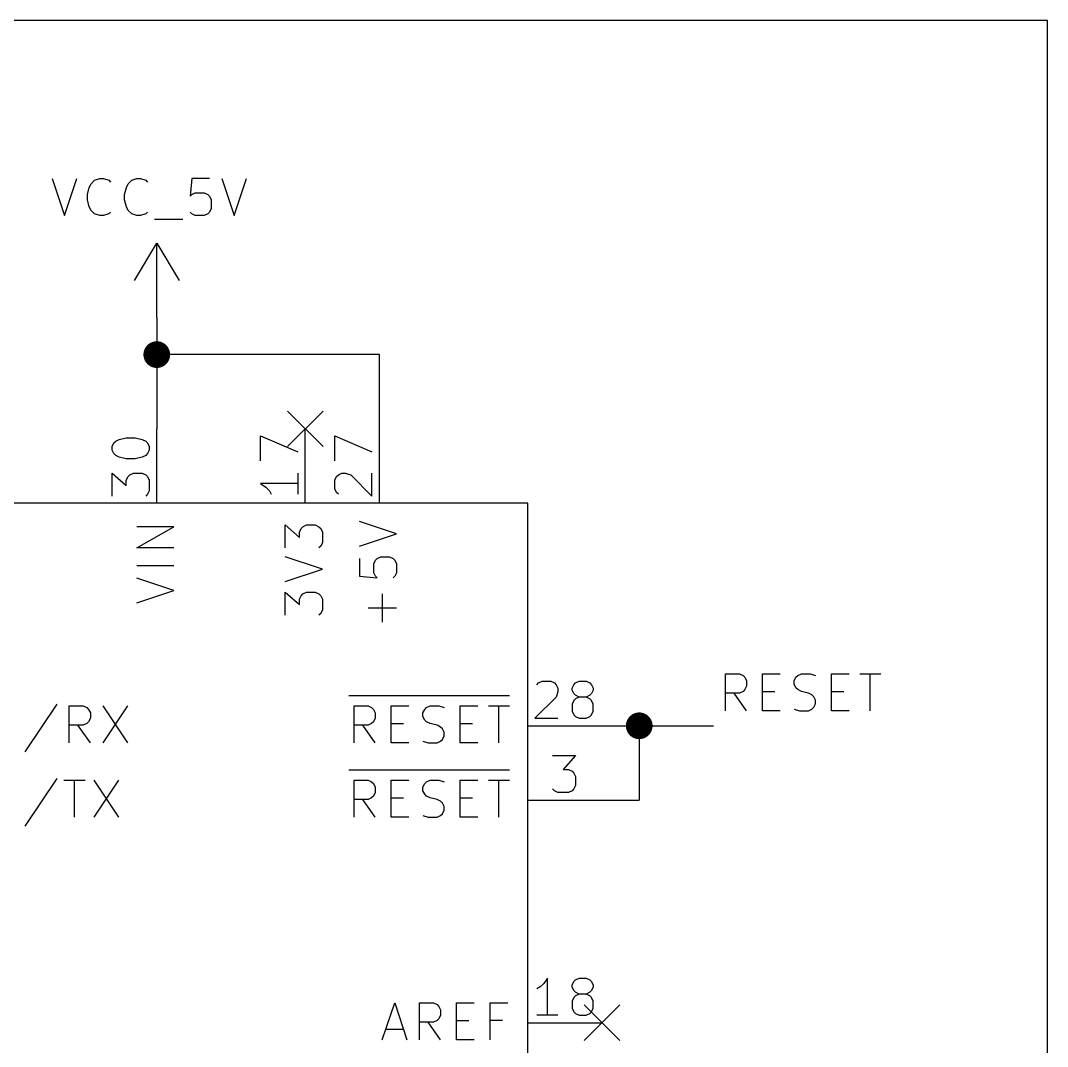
# Model space of a CAD drawing. Extents: x 0.4 to 11.3, y -7.9 to -0.4.
# Drawn here: x 5.366 to 6.75, y -3.882 to -2.5 of the extents above; entities that cross this region are included whole.
import ezdxf

# ---------------------------------------------------------------- set-up
doc = ezdxf.new("R2010")
doc.units = 0
doc.header["$MEASUREMENT"] = 0
for name, color, linetype in [('BLUE2', 5, 'CONTINUOUS'), ('BLUE3', 171, 'CONTINUOUS'), ('CYAN2', 4, 'CONTINUOUS'), ('GRAY1', 251, 'CONTINUOUS'), ('GREEN3', 91, 'CONTINUOUS'), ('LYELLOW', 51, 'CONTINUOUS'), ('RED2', 1, 'CONTINUOUS'), ('RED3', 11, 'CONTINUOUS')]:
    doc.layers.add(name, color=color, linetype=linetype)

msp = doc.modelspace()

# ---------------------------------------------------------------- linework, layer by layer
at = {"layer": 'BLUE2', "linetype": 'CONTINUOUS'}
for p, q in [((5.726, -3.026), (5.774, -3.074)), ((5.774, -3.026), (5.726, -3.074)), ((6.126, -3.826), (6.174, -3.874)), ((6.174, -3.826), (6.126, -3.874))]:
    msp.add_line(p, q, dxfattribs=at)
at = {"layer": 'BLUE3', "linetype": 'CONTINUOUS'}
for p, q in [((6.75, -2.5), (4.55, -2.5)), ((6.75, -5.4), (6.75, -2.5))]:
    msp.add_line(p, q, dxfattribs=at)
at = {"layer": 'CYAN2', "linetype": 'CONTINUOUS'}
for p, q in [((5.409, -2.7128), (5.4257, -2.7628)), ((5.4257, -2.7628), (5.4424, -2.7128)), ((5.4567, -2.7342), (5.459, -2.7247)), ((5.459, -2.7247), (5.4614, -2.7199)), ((5.4614, -2.7199), (5.4662, -2.7152)), ((5.4662, -2.7152), (5.4733, -2.7128)), ((5.4733, -2.7128), (5.4781, -2.7128)), ((5.4781, -2.7128), (5.4852, -2.7152)), ((5.4852, -2.7152), (5.4876, -2.7176)), ((5.5067, -2.7342), (5.509, -2.7247)), ((5.509, -2.7247), (5.5114, -2.7199)), ((5.5114, -2.7199), (5.5162, -2.7152)), ((5.5162, -2.7152), (5.5233, -2.7128)), ((5.5233, -2.7128), (5.5281, -2.7128)), ((5.5281, -2.7128), (5.5352, -2.7152)), ((5.5352, -2.7152), (5.5376, -2.7176)), ((5.5971, -2.7128), (5.5948, -2.7366)), ((5.621, -2.7128), (5.5971, -2.7128)), ((5.6376, -2.7128), (5.6543, -2.7628)), ((5.6543, -2.7628), (5.671, -2.7128)), ((5.4567, -2.7414), (5.4567, -2.7342)), ((5.5067, -2.7414), (5.5067, -2.7342)), ((5.5948, -2.7366), (5.5971, -2.7342)), ((5.5971, -2.7342), (5.6019, -2.7319)), ((5.6019, -2.7319), (5.6138, -2.7319)), ((5.6138, -2.7319), (5.6186, -2.7342)), ((5.6186, -2.7342), (5.621, -2.7366)), ((5.621, -2.7366), (5.6233, -2.7414)), ((5.459, -2.7509), (5.4567, -2.7414)), ((5.4614, -2.7557), (5.459, -2.7509)), ((5.509, -2.7509), (5.5067, -2.7414)), ((5.5114, -2.7557), (5.509, -2.7509)), ((5.6233, -2.7533), (5.621, -2.758)), ((5.6233, -2.7414), (5.6233, -2.7533)), ((5.4662, -2.7604), (5.4614, -2.7557)), ((5.4733, -2.7628), (5.4662, -2.7604)), ((5.4781, -2.7628), (5.4733, -2.7628)), ((5.4852, -2.7604), (5.4781, -2.7628)), ((5.4876, -2.758), (5.4852, -2.7604)), ((5.5162, -2.7604), (5.5114, -2.7557)), ((5.5233, -2.7628), (5.5162, -2.7604)), ((5.5281, -2.7628), (5.5233, -2.7628)), ((5.5352, -2.7604), (5.5281, -2.7628)), ((5.5376, -2.758), (5.5352, -2.7604)), ((5.5971, -2.7604), (5.5948, -2.758)), ((5.6019, -2.7628), (5.5971, -2.7604)), ((5.6138, -2.7628), (5.6019, -2.7628)), ((5.6186, -2.7604), (5.6138, -2.7628)), ((5.621, -2.758), (5.6186, -2.7604)), ((5.5471, -2.7676), (5.5852, -2.7676)), ((5.5231, -3.2105), (5.5731, -3.1819)), ((5.5731, -3.1819), (5.5231, -3.1819)), ((5.5231, -3.2105), (5.5731, -3.1819)), ((5.5731, -3.1819), (5.5231, -3.1819)), ((5.7231, -3.2105), (5.7231, -3.1795)), ((5.7231, -3.1795), (5.7422, -3.1962)), ((5.7231, -3.2105), (5.7231, -3.1795)), ((5.7231, -3.1795), (5.7422, -3.1962)), ((5.7446, -3.1843), (5.7469, -3.1819)), ((5.7446, -3.1843), (5.7469, -3.1819)), ((5.7469, -3.1819), (5.7517, -3.1795)), ((5.7469, -3.1819), (5.7517, -3.1795)), ((5.7517, -3.1795), (5.7636, -3.1795)), ((5.7517, -3.1795), (5.7636, -3.1795)), ((5.7636, -3.1795), (5.7684, -3.1819)), ((5.7636, -3.1795), (5.7684, -3.1819)), ((5.7684, -3.1819), (5.7708, -3.1843)), ((5.7684, -3.1819), (5.7708, -3.1843)), ((5.8731, -3.1914), (5.8231, -3.1748)), ((5.8731, -3.1914), (5.8231, -3.1748)), ((5.7422, -3.189), (5.7446, -3.1843)), ((5.7422, -3.189), (5.7446, -3.1843)), ((5.7422, -3.1962), (5.7422, -3.189)), ((5.7422, -3.1962), (5.7422, -3.189)), ((5.7708, -3.1843), (5.7731, -3.189)), ((5.7708, -3.1843), (5.7731, -3.189)), ((5.7731, -3.189), (5.7731, -3.2033)), ((5.7731, -3.189), (5.7731, -3.2033)), ((5.8231, -3.2081), (5.8731, -3.1914)), ((5.8231, -3.2081), (5.8731, -3.1914)), ((5.7708, -3.2081), (5.7684, -3.2105)), ((5.7708, -3.2081), (5.7684, -3.2105)), ((5.7731, -3.2033), (5.7708, -3.2081)), ((5.7731, -3.2033), (5.7708, -3.2081)), ((5.5731, -3.2105), (5.5231, -3.2105)), ((5.5731, -3.2105), (5.5231, -3.2105)), ((5.7731, -3.239), (5.7231, -3.2224)), ((5.7731, -3.239), (5.7231, -3.2224)), ((5.8469, -3.2248), (5.8517, -3.2224)), ((5.8469, -3.2248), (5.8517, -3.2224)), ((5.8517, -3.2224), (5.8636, -3.2224)), ((5.8517, -3.2224), (5.8636, -3.2224)), ((5.8636, -3.2224), (5.8684, -3.2248)), ((5.8636, -3.2224), (5.8684, -3.2248)), ((5.5731, -3.2343), (5.5231, -3.2343)), ((5.5731, -3.2343), (5.5231, -3.2343)), ((5.8231, -3.2248), (5.8231, -3.2486)), ((5.8231, -3.2248), (5.8231, -3.2486)), ((5.8422, -3.2319), (5.8446, -3.2271)), ((5.8422, -3.2319), (5.8446, -3.2271)), ((5.8422, -3.2438), (5.8422, -3.2319)), ((5.8422, -3.2438), (5.8422, -3.2319)), ((5.8446, -3.2271), (5.8469, -3.2248)), ((5.8446, -3.2271), (5.8469, -3.2248)), ((5.8684, -3.2248), (5.8708, -3.2271)), ((5.8684, -3.2248), (5.8708, -3.2271)), ((5.8708, -3.2271), (5.8731, -3.2319)), ((5.8708, -3.2271), (5.8731, -3.2319)), ((5.8731, -3.2319), (5.8731, -3.2438)), ((5.8731, -3.2319), (5.8731, -3.2438)), ((5.5731, -3.2676), (5.5231, -3.251)), ((5.5731, -3.2676), (5.5231, -3.251)), ((5.7231, -3.2557), (5.7731, -3.239)), ((5.7231, -3.2557), (5.7731, -3.239)), ((5.8231, -3.2486), (5.8469, -3.2509)), ((5.8231, -3.2486), (5.8469, -3.2509)), ((5.8446, -3.2486), (5.8422, -3.2438)), ((5.8446, -3.2486), (5.8422, -3.2438)), ((5.8469, -3.2509), (5.8446, -3.2486)), ((5.8469, -3.2509), (5.8446, -3.2486)), ((5.8708, -3.2486), (5.8684, -3.2509)), ((5.8708, -3.2486), (5.8684, -3.2509)), ((5.8731, -3.2438), (5.8708, -3.2486)), ((5.8731, -3.2438), (5.8708, -3.2486)), ((5.5231, -3.2843), (5.5731, -3.2676)), ((5.5231, -3.2843), (5.5731, -3.2676)), ((5.7231, -3.3009), (5.7231, -3.27)), ((5.7231, -3.27), (5.7422, -3.2867)), ((5.7231, -3.3009), (5.7231, -3.27)), ((5.7231, -3.27), (5.7422, -3.2867)), ((5.7422, -3.2795), (5.7446, -3.2748)), ((5.7422, -3.2795), (5.7446, -3.2748)), ((5.7446, -3.2748), (5.7469, -3.2724)), ((5.7446, -3.2748), (5.7469, -3.2724)), ((5.7469, -3.2724), (5.7517, -3.27)), ((5.7469, -3.2724), (5.7517, -3.27)), ((5.7517, -3.27), (5.7636, -3.27)), ((5.7517, -3.27), (5.7636, -3.27)), ((5.7636, -3.27), (5.7684, -3.2724)), ((5.7636, -3.27), (5.7684, -3.2724)), ((5.7684, -3.2724), (5.7708, -3.2748)), ((5.7684, -3.2724), (5.7708, -3.2748)), ((5.7708, -3.2748), (5.7731, -3.2795)), ((5.7708, -3.2748), (5.7731, -3.2795)), ((5.8541, -3.3105), (5.8541, -3.2724)), ((5.8541, -3.3105), (5.8541, -3.2724)), ((5.7422, -3.2867), (5.7422, -3.2795)), ((5.7422, -3.2867), (5.7422, -3.2795)), ((5.7731, -3.2795), (5.7731, -3.2938)), ((5.7731, -3.2795), (5.7731, -3.2938)), ((5.8731, -3.2914), (5.835, -3.2914)), ((5.8731, -3.2914), (5.835, -3.2914)), ((5.7708, -3.2986), (5.7684, -3.3009)), ((5.7708, -3.2986), (5.7684, -3.3009)), ((5.7731, -3.2938), (5.7708, -3.2986)), ((5.7731, -3.2938), (5.7708, -3.2986)), ((5.8088, -3.4093), (6.025, -3.4093)), ((5.8088, -3.4093), (6.025, -3.4093)), ((5.4152, -3.4208), (5.3724, -3.485)), ((5.4152, -3.4208), (5.3724, -3.485)), ((5.4319, -3.4731), (5.4319, -3.4231)), ((5.4319, -3.4231), (5.4509, -3.4231)), ((5.4319, -3.4731), (5.4319, -3.4231)), ((5.4319, -3.4231), (5.4509, -3.4231)), ((5.4509, -3.4231), (5.4557, -3.4255)), ((5.4509, -3.4231), (5.4557, -3.4255)), ((5.4557, -3.4255), (5.4581, -3.4279)), ((5.4557, -3.4255), (5.4581, -3.4279)), ((5.4581, -3.4279), (5.4605, -3.4327)), ((5.4581, -3.4279), (5.4605, -3.4327)), ((5.4771, -3.4231), (5.5105, -3.4731)), ((5.5105, -3.4231), (5.4771, -3.4731)), ((5.4771, -3.4231), (5.5105, -3.4731)), ((5.5105, -3.4231), (5.4771, -3.4731)), ((5.8157, -3.4731), (5.8157, -3.4231)), ((5.8157, -3.4231), (5.8348, -3.4231)), ((5.8157, -3.4731), (5.8157, -3.4231)), ((5.8157, -3.4231), (5.8348, -3.4231)), ((5.8348, -3.4231), (5.8395, -3.4255)), ((5.8348, -3.4231), (5.8395, -3.4255)), ((5.8395, -3.4255), (5.8419, -3.4279)), ((5.8395, -3.4255), (5.8419, -3.4279)), ((5.8419, -3.4279), (5.8443, -3.4327)), ((5.8419, -3.4279), (5.8443, -3.4327)), ((5.8657, -3.4731), (5.8657, -3.4231)), ((5.8657, -3.4231), (5.8895, -3.4231)), ((5.8657, -3.4731), (5.8657, -3.4231)), ((5.8657, -3.4231), (5.8895, -3.4231)), ((5.9086, -3.4327), (5.911, -3.4279)), ((5.9086, -3.4327), (5.911, -3.4279)), ((5.911, -3.4279), (5.9133, -3.4255)), ((5.911, -3.4279), (5.9133, -3.4255)), ((5.9133, -3.4255), (5.9181, -3.4231)), ((5.9133, -3.4255), (5.9181, -3.4231)), ((5.9181, -3.4231), (5.93, -3.4231)), ((5.9181, -3.4231), (5.93, -3.4231)), ((5.93, -3.4231), (5.9371, -3.4255)), ((5.93, -3.4231), (5.9371, -3.4255)), ((5.9586, -3.4731), (5.9586, -3.4231)), ((5.9586, -3.4231), (5.9824, -3.4231)), ((5.9586, -3.4731), (5.9586, -3.4231)), ((5.9586, -3.4231), (5.9824, -3.4231)), ((5.9967, -3.4231), (6.0252, -3.4231)), ((5.9967, -3.4231), (6.0252, -3.4231)), ((6.011, -3.4731), (6.011, -3.4231)), ((6.011, -3.4731), (6.011, -3.4231)), ((5.4581, -3.4446), (5.4557, -3.4469)), ((5.4581, -3.4446), (5.4557, -3.4469)), ((5.4605, -3.4398), (5.4581, -3.4446)), ((5.4605, -3.4398), (5.4581, -3.4446)), ((5.4605, -3.4327), (5.4605, -3.4398)), ((5.4605, -3.4327), (5.4605, -3.4398)), ((5.8419, -3.4446), (5.8395, -3.4469)), ((5.8419, -3.4446), (5.8395, -3.4469)), ((5.8443, -3.4398), (5.8419, -3.4446)), ((5.8443, -3.4398), (5.8419, -3.4446)), ((5.8443, -3.4327), (5.8443, -3.4398)), ((5.8443, -3.4327), (5.8443, -3.4398)), ((5.9086, -3.4374), (5.9086, -3.4327)), ((5.9086, -3.4374), (5.9086, -3.4327)), ((5.911, -3.4422), (5.9086, -3.4374)), ((5.911, -3.4422), (5.9086, -3.4374)), ((5.9133, -3.4446), (5.911, -3.4422)), ((5.9133, -3.4446), (5.911, -3.4422)), ((5.9181, -3.4469), (5.9133, -3.4446)), ((5.9181, -3.4469), (5.9133, -3.4446)), ((5.4509, -3.4493), (5.4319, -3.4493)), ((5.4509, -3.4493), (5.4319, -3.4493)), ((5.4605, -3.4731), (5.4438, -3.4493)), ((5.4605, -3.4731), (5.4438, -3.4493)), ((5.4557, -3.4469), (5.4509, -3.4493)), ((5.4557, -3.4469), (5.4509, -3.4493)), ((5.8348, -3.4493), (5.8157, -3.4493)), ((5.8348, -3.4493), (5.8157, -3.4493)), ((5.8443, -3.4731), (5.8276, -3.4493)), ((5.8443, -3.4731), (5.8276, -3.4493)), ((5.8395, -3.4469), (5.8348, -3.4493)), ((5.8395, -3.4469), (5.8348, -3.4493)), ((5.8657, -3.4469), (5.8824, -3.4469)), ((5.8657, -3.4469), (5.8824, -3.4469)), ((5.9276, -3.4493), (5.9181, -3.4469)), ((5.9276, -3.4493), (5.9181, -3.4469)), ((5.9324, -3.4517), (5.9276, -3.4493)), ((5.9324, -3.4517), (5.9276, -3.4493)), ((5.9348, -3.4541), (5.9324, -3.4517)), ((5.9348, -3.4541), (5.9324, -3.4517)), ((5.9371, -3.4588), (5.9348, -3.4541)), ((5.9371, -3.4588), (5.9348, -3.4541)), ((5.9371, -3.4636), (5.9371, -3.4588)), ((5.9371, -3.4636), (5.9371, -3.4588)), ((5.9586, -3.4469), (5.9752, -3.4469)), ((5.9586, -3.4469), (5.9752, -3.4469)), ((5.9086, -3.4708), (5.9157, -3.4731)), ((5.9086, -3.4708), (5.9157, -3.4731)), ((5.9276, -3.4731), (5.9324, -3.4708)), ((5.9276, -3.4731), (5.9324, -3.4708)), ((5.9324, -3.4708), (5.9348, -3.4684)), ((5.9324, -3.4708), (5.9348, -3.4684)), ((5.9348, -3.4684), (5.9371, -3.4636)), ((5.9348, -3.4684), (5.9371, -3.4636)), ((5.8895, -3.4731), (5.8657, -3.4731)), ((5.8895, -3.4731), (5.8657, -3.4731)), ((5.9157, -3.4731), (5.9276, -3.4731)), ((5.9157, -3.4731), (5.9276, -3.4731)), ((5.9824, -3.4731), (5.9586, -3.4731)), ((5.9824, -3.4731), (5.9586, -3.4731)), ((5.8088, -3.5093), (6.025, -3.5093)), ((5.8088, -3.5093), (6.025, -3.5093)), ((5.4152, -3.5208), (5.3724, -3.585)), ((5.4152, -3.5208), (5.3724, -3.585)), ((5.4248, -3.5231), (5.4533, -3.5231)), ((5.4248, -3.5231), (5.4533, -3.5231)), ((5.439, -3.5731), (5.439, -3.5231)), ((5.439, -3.5731), (5.439, -3.5231)), ((5.4652, -3.5231), (5.4986, -3.5731)), ((5.4986, -3.5231), (5.4652, -3.5731)), ((5.4652, -3.5231), (5.4986, -3.5731)), ((5.4986, -3.5231), (5.4652, -3.5731)), ((5.8157, -3.5731), (5.8157, -3.5231)), ((5.8157, -3.5231), (5.8348, -3.5231)), ((5.8157, -3.5731), (5.8157, -3.5231)), ((5.8157, -3.5231), (5.8348, -3.5231)), ((5.8348, -3.5231), (5.8395, -3.5255)), ((5.8348, -3.5231), (5.8395, -3.5255)), ((5.8395, -3.5255), (5.8419, -3.5279)), ((5.8395, -3.5255), (5.8419, -3.5279)), ((5.8419, -3.5279), (5.8443, -3.5327)), ((5.8419, -3.5279), (5.8443, -3.5327)), ((5.8657, -3.5731), (5.8657, -3.5231)), ((5.8657, -3.5231), (5.8895, -3.5231)), ((5.8657, -3.5731), (5.8657, -3.5231)), ((5.8657, -3.5231), (5.8895, -3.5231)), ((5.9086, -3.5327), (5.911, -3.5279)), ((5.9086, -3.5327), (5.911, -3.5279)), ((5.911, -3.5279), (5.9133, -3.5255)), ((5.911, -3.5279), (5.9133, -3.5255)), ((5.9133, -3.5255), (5.9181, -3.5231)), ((5.9133, -3.5255), (5.9181, -3.5231)), ((5.9181, -3.5231), (5.93, -3.5231)), ((5.9181, -3.5231), (5.93, -3.5231)), ((5.93, -3.5231), (5.9371, -3.5255)), ((5.93, -3.5231), (5.9371, -3.5255)), ((5.9586, -3.5731), (5.9586, -3.5231)), ((5.9586, -3.5231), (5.9824, -3.5231)), ((5.9586, -3.5731), (5.9586, -3.5231)), ((5.9586, -3.5231), (5.9824, -3.5231)), ((5.9967, -3.5231), (6.0252, -3.5231)), ((5.9967, -3.5231), (6.0252, -3.5231)), ((6.011, -3.5731), (6.011, -3.5231)), ((6.011, -3.5731), (6.011, -3.5231)), ((5.8443, -3.5398), (5.8419, -3.5446)), ((5.8443, -3.5398), (5.8419, -3.5446)), ((5.8443, -3.5327), (5.8443, -3.5398)), ((5.8443, -3.5327), (5.8443, -3.5398)), ((5.9086, -3.5374), (5.9086, -3.5327)), ((5.9086, -3.5374), (5.9086, -3.5327)), ((5.911, -3.5422), (5.9086, -3.5374)), ((5.911, -3.5422), (5.9086, -3.5374)), ((5.8348, -3.5493), (5.8157, -3.5493)), ((5.8348, -3.5493), (5.8157, -3.5493)), ((5.8443, -3.5731), (5.8276, -3.5493)), ((5.8443, -3.5731), (5.8276, -3.5493)), ((5.8395, -3.5469), (5.8348, -3.5493)), ((5.8395, -3.5469), (5.8348, -3.5493)), ((5.8419, -3.5446), (5.8395, -3.5469)), ((5.8419, -3.5446), (5.8395, -3.5469)), ((5.8657, -3.5469), (5.8824, -3.5469)), ((5.8657, -3.5469), (5.8824, -3.5469)), ((5.9133, -3.5446), (5.911, -3.5422)), ((5.9133, -3.5446), (5.911, -3.5422)), ((5.9181, -3.5469), (5.9133, -3.5446)), ((5.9181, -3.5469), (5.9133, -3.5446)), ((5.9276, -3.5493), (5.9181, -3.5469)), ((5.9276, -3.5493), (5.9181, -3.5469)), ((5.9324, -3.5517), (5.9276, -3.5493)), ((5.9324, -3.5517), (5.9276, -3.5493)), ((5.9348, -3.5541), (5.9324, -3.5517)), ((5.9348, -3.5541), (5.9324, -3.5517)), ((5.9371, -3.5588), (5.9348, -3.5541)), ((5.9371, -3.5588), (5.9348, -3.5541)), ((5.9586, -3.5469), (5.9752, -3.5469)), ((5.9586, -3.5469), (5.9752, -3.5469)), ((5.9324, -3.5708), (5.9348, -3.5684)), ((5.9324, -3.5708), (5.9348, -3.5684)), ((5.9348, -3.5684), (5.9371, -3.5636)), ((5.9348, -3.5684), (5.9371, -3.5636)), ((5.9371, -3.5636), (5.9371, -3.5588)), ((5.9371, -3.5636), (5.9371, -3.5588)), ((5.8895, -3.5731), (5.8657, -3.5731)), ((5.8895, -3.5731), (5.8657, -3.5731)), ((5.9086, -3.5708), (5.9157, -3.5731)), ((5.9086, -3.5708), (5.9157, -3.5731)), ((5.9157, -3.5731), (5.9276, -3.5731)), ((5.9157, -3.5731), (5.9276, -3.5731)), ((5.9276, -3.5731), (5.9324, -3.5708)), ((5.9276, -3.5731), (5.9324, -3.5708)), ((5.9824, -3.5731), (5.9586, -3.5731)), ((5.9824, -3.5731), (5.9586, -3.5731)), ((5.8538, -3.8731), (5.8705, -3.8231)), ((5.8538, -3.8731), (5.8705, -3.8231)), ((5.8705, -3.8231), (5.8871, -3.8731)), ((5.8705, -3.8231), (5.8871, -3.8731)), ((5.9038, -3.8731), (5.9038, -3.8231)), ((5.9038, -3.8231), (5.9229, -3.8231)), ((5.9038, -3.8731), (5.9038, -3.8231)), ((5.9038, -3.8231), (5.9229, -3.8231)), ((5.9229, -3.8231), (5.9276, -3.8255)), ((5.9229, -3.8231), (5.9276, -3.8255)), ((5.9276, -3.8255), (5.93, -3.8279)), ((5.9276, -3.8255), (5.93, -3.8279)), ((5.93, -3.8279), (5.9324, -3.8327)), ((5.93, -3.8279), (5.9324, -3.8327)), ((5.9538, -3.8731), (5.9538, -3.8231)), ((5.9538, -3.8231), (5.9776, -3.8231)), ((5.9538, -3.8731), (5.9538, -3.8231)), ((5.9538, -3.8231), (5.9776, -3.8231)), ((5.999, -3.8731), (5.999, -3.8231)), ((5.999, -3.8231), (6.0229, -3.8231)), ((5.999, -3.8731), (5.999, -3.8231)), ((5.999, -3.8231), (6.0229, -3.8231)), ((5.93, -3.8446), (5.9276, -3.8469)), ((5.93, -3.8446), (5.9276, -3.8469)), ((5.9324, -3.8398), (5.93, -3.8446)), ((5.9324, -3.8398), (5.93, -3.8446)), ((5.9324, -3.8327), (5.9324, -3.8398)), ((5.9324, -3.8327), (5.9324, -3.8398)), ((5.8586, -3.8588), (5.8824, -3.8588)), ((5.8586, -3.8588), (5.8824, -3.8588)), ((5.9229, -3.8493), (5.9038, -3.8493)), ((5.9229, -3.8493), (5.9038, -3.8493)), ((5.9324, -3.8731), (5.9157, -3.8493)), ((5.9324, -3.8731), (5.9157, -3.8493)), ((5.9276, -3.8469), (5.9229, -3.8493)), ((5.9276, -3.8469), (5.9229, -3.8493)), ((5.9538, -3.8469), (5.9705, -3.8469)), ((5.9538, -3.8469), (5.9705, -3.8469)), ((6.0157, -3.8469), (5.999, -3.8469)), ((6.0157, -3.8469), (5.999, -3.8469)), ((5.9776, -3.8731), (5.9538, -3.8731)), ((5.9776, -3.8731), (5.9538, -3.8731))]:
    msp.add_line(p, q, dxfattribs=at)
at = {"layer": 'GRAY1', "linetype": 'CONTINUOUS'}
for p, q in [((6.316, -3.4298), (6.316, -3.3798)), ((6.316, -3.3798), (6.3351, -3.3798)), ((6.3351, -3.3798), (6.3398, -3.3822)), ((6.3398, -3.3822), (6.3422, -3.3846)), ((6.3422, -3.3846), (6.3446, -3.3893)), ((6.3446, -3.3893), (6.3446, -3.3965)), ((6.366, -3.4298), (6.366, -3.3798)), ((6.366, -3.3798), (6.3898, -3.3798)), ((6.4089, -3.3893), (6.4112, -3.3846)), ((6.4089, -3.3941), (6.4089, -3.3893)), ((6.4112, -3.3846), (6.4136, -3.3822)), ((6.4136, -3.3822), (6.4184, -3.3798)), ((6.4184, -3.3798), (6.4303, -3.3798)), ((6.4303, -3.3798), (6.4374, -3.3822)), ((6.4589, -3.4298), (6.4589, -3.3798)), ((6.4589, -3.3798), (6.4827, -3.3798)), ((6.497, -3.3798), (6.5255, -3.3798)), ((6.5112, -3.4298), (6.5112, -3.3798)), ((6.3422, -3.4012), (6.3398, -3.4036)), ((6.3446, -3.3965), (6.3422, -3.4012)), ((6.4112, -3.3988), (6.4089, -3.3941)), ((6.4136, -3.4012), (6.4112, -3.3988)), ((6.4184, -3.4036), (6.4136, -3.4012)), ((6.3351, -3.406), (6.316, -3.406)), ((6.3446, -3.4298), (6.3279, -3.406)), ((6.3398, -3.4036), (6.3351, -3.406)), ((6.366, -3.4036), (6.3827, -3.4036)), ((6.4279, -3.406), (6.4184, -3.4036)), ((6.4327, -3.4084), (6.4279, -3.406)), ((6.4351, -3.4108), (6.4327, -3.4084)), ((6.4374, -3.4155), (6.4351, -3.4108)), ((6.4374, -3.4203), (6.4374, -3.4155)), ((6.4589, -3.4036), (6.4755, -3.4036)), ((6.3898, -3.4298), (6.366, -3.4298)), ((6.4089, -3.4274), (6.416, -3.4298)), ((6.416, -3.4298), (6.4279, -3.4298)), ((6.4279, -3.4298), (6.4327, -3.4274)), ((6.4327, -3.4274), (6.4351, -3.425)), ((6.4351, -3.425), (6.4374, -3.4203)), ((6.4827, -3.4298), (6.4589, -3.4298))]:
    msp.add_line(p, q, dxfattribs=at)
at = {"layer": 'GREEN3', "linetype": 'CONTINUOUS'}
for p, q in [((5.55, -2.9), (5.55, -2.95)), ((5.55, -2.95), (5.55, -3.05)), ((5.85, -2.95), (5.55, -2.95)), ((5.85, -3.05), (5.85, -2.95)), ((6.15, -3.45), (6.2, -3.45)), ((6.2, -3.45), (6.2, -3.55)), ((6.2, -3.45), (6.3, -3.45)), ((6.15, -3.55), (6.2, -3.55))]:
    msp.add_line(p, q, dxfattribs=at)
at = {"layer": 'GREEN3', "const_width": 0.018}
for points in [[(5.541, -2.95, 1), (5.559, -2.95, 1)], [(6.191, -3.45, 1), (6.209, -3.45, 1)]]:
    msp.add_lwpolyline(points, format="xyb", close=True, dxfattribs=at)
at = {"layer": 'LYELLOW', "linetype": 'CONTINUOUS'}
for p, q in [((6.05, -3.15), (5.25, -3.15)), ((6.05, -4.95), (6.05, -3.15))]:
    msp.add_line(p, q, dxfattribs=at)
at = {"layer": 'RED2', "linetype": 'CONTINUOUS'}
for p, q in [((5.52, -2.85), (5.55, -2.8)), ((5.55, -2.9), (5.55, -2.8)), ((5.55, -2.8), (5.58, -2.85)), ((5.55, -3.15), (5.55, -3.05)), ((5.55, -3.15), (5.55, -3.05)), ((5.75, -3.15), (5.75, -3.05)), ((5.75, -3.15), (5.75, -3.05)), ((5.85, -3.15), (5.85, -3.05)), ((5.85, -3.15), (5.85, -3.05)), ((6.05, -3.15), (5.25, -3.15)), ((6.05, -4.95), (6.05, -3.15)), ((6.05, -3.45), (6.15, -3.45)), ((6.05, -3.45), (6.15, -3.45)), ((6.05, -3.55), (6.15, -3.55)), ((6.05, -3.55), (6.15, -3.55)), ((6.05, -3.85), (6.15, -3.85)), ((6.05, -3.85), (6.15, -3.85))]:
    msp.add_line(p, q, dxfattribs=at)
at = {"layer": 'RED3', "linetype": 'CONTINUOUS'}
for p, q in [((5.4899, -3.0738), (5.4923, -3.069)), ((5.4899, -3.0738), (5.4923, -3.069)), ((5.4923, -3.069), (5.4946, -3.0667)), ((5.4923, -3.069), (5.4946, -3.0667)), ((5.4946, -3.0667), (5.4994, -3.0643)), ((5.4946, -3.0667), (5.4994, -3.0643)), ((5.4994, -3.0643), (5.5089, -3.0619)), ((5.4994, -3.0643), (5.5089, -3.0619)), ((5.5089, -3.0619), (5.5208, -3.0619)), ((5.5089, -3.0619), (5.5208, -3.0619)), ((5.5208, -3.0619), (5.5304, -3.0643)), ((5.5208, -3.0619), (5.5304, -3.0643)), ((5.5304, -3.0643), (5.5351, -3.0667)), ((5.5304, -3.0643), (5.5351, -3.0667)), ((5.5351, -3.0667), (5.5375, -3.069)), ((5.5351, -3.0667), (5.5375, -3.069)), ((5.5375, -3.069), (5.5399, -3.0738)), ((5.5375, -3.069), (5.5399, -3.0738)), ((5.6899, -3.0929), (5.6899, -3.0595)), ((5.6899, -3.0595), (5.7399, -3.0809)), ((5.6899, -3.0929), (5.6899, -3.0595)), ((5.6899, -3.0595), (5.7399, -3.0809)), ((5.7899, -3.0929), (5.7899, -3.0595)), ((5.7899, -3.0595), (5.8399, -3.0809)), ((5.7899, -3.0929), (5.7899, -3.0595)), ((5.7899, -3.0595), (5.8399, -3.0809)), ((5.4899, -3.0786), (5.4899, -3.0738)), ((5.4899, -3.0786), (5.4899, -3.0738)), ((5.4923, -3.0833), (5.4899, -3.0786)), ((5.4923, -3.0833), (5.4899, -3.0786)), ((5.4946, -3.0857), (5.4923, -3.0833)), ((5.4946, -3.0857), (5.4923, -3.0833)), ((5.5375, -3.0833), (5.5351, -3.0857)), ((5.5375, -3.0833), (5.5351, -3.0857)), ((5.5399, -3.0786), (5.5375, -3.0833)), ((5.5399, -3.0786), (5.5375, -3.0833)), ((5.5399, -3.0738), (5.5399, -3.0786)), ((5.5399, -3.0738), (5.5399, -3.0786)), ((5.4994, -3.0881), (5.4946, -3.0857)), ((5.4994, -3.0881), (5.4946, -3.0857)), ((5.5089, -3.0905), (5.4994, -3.0881)), ((5.5089, -3.0905), (5.4994, -3.0881)), ((5.5208, -3.0905), (5.5089, -3.0905)), ((5.5208, -3.0905), (5.5089, -3.0905)), ((5.5304, -3.0881), (5.5208, -3.0905)), ((5.5304, -3.0881), (5.5208, -3.0905)), ((5.5351, -3.0857), (5.5304, -3.0881)), ((5.5351, -3.0857), (5.5304, -3.0881)), ((5.4899, -3.1405), (5.4899, -3.1095)), ((5.4899, -3.1095), (5.5089, -3.1262)), ((5.4899, -3.1405), (5.4899, -3.1095)), ((5.4899, -3.1095), (5.5089, -3.1262)), ((5.5113, -3.1143), (5.5137, -3.1119)), ((5.5113, -3.1143), (5.5137, -3.1119)), ((5.5137, -3.1119), (5.5184, -3.1095)), ((5.5137, -3.1119), (5.5184, -3.1095)), ((5.5184, -3.1095), (5.5304, -3.1095)), ((5.5184, -3.1095), (5.5304, -3.1095)), ((5.5304, -3.1095), (5.5351, -3.1119)), ((5.5304, -3.1095), (5.5351, -3.1119)), ((5.5351, -3.1119), (5.5375, -3.1143)), ((5.5351, -3.1119), (5.5375, -3.1143)), ((5.7399, -3.1095), (5.7399, -3.1381)), ((5.7399, -3.1095), (5.7399, -3.1381)), ((5.7923, -3.1143), (5.7946, -3.1119)), ((5.7923, -3.1143), (5.7946, -3.1119)), ((5.7946, -3.1119), (5.7994, -3.1095)), ((5.7946, -3.1119), (5.7994, -3.1095)), ((5.7994, -3.1095), (5.8042, -3.1095)), ((5.7994, -3.1095), (5.8042, -3.1095)), ((5.8042, -3.1095), (5.8113, -3.1119)), ((5.8042, -3.1095), (5.8113, -3.1119)), ((5.8113, -3.1119), (5.8399, -3.1405)), ((5.8113, -3.1119), (5.8399, -3.1405)), ((5.8399, -3.1405), (5.8399, -3.1095)), ((5.8399, -3.1405), (5.8399, -3.1095)), ((5.5089, -3.119), (5.5113, -3.1143)), ((5.5089, -3.119), (5.5113, -3.1143)), ((5.5089, -3.1262), (5.5089, -3.119)), ((5.5089, -3.1262), (5.5089, -3.119)), ((5.5375, -3.1143), (5.5399, -3.119)), ((5.5375, -3.1143), (5.5399, -3.119)), ((5.5399, -3.119), (5.5399, -3.1333)), ((5.5399, -3.119), (5.5399, -3.1333)), ((5.7399, -3.1238), (5.6899, -3.1238)), ((5.6899, -3.1238), (5.697, -3.1286)), ((5.7399, -3.1238), (5.6899, -3.1238)), ((5.6899, -3.1238), (5.697, -3.1286)), ((5.7899, -3.119), (5.7923, -3.1143)), ((5.7899, -3.119), (5.7923, -3.1143)), ((5.7899, -3.1309), (5.7899, -3.119)), ((5.7899, -3.1309), (5.7899, -3.119)), ((5.5375, -3.1381), (5.5351, -3.1405)), ((5.5375, -3.1381), (5.5351, -3.1405)), ((5.5399, -3.1333), (5.5375, -3.1381)), ((5.5399, -3.1333), (5.5375, -3.1381)), ((5.697, -3.1286), (5.7018, -3.1333)), ((5.697, -3.1286), (5.7018, -3.1333)), ((5.7018, -3.1333), (5.7042, -3.1381)), ((5.7018, -3.1333), (5.7042, -3.1381)), ((5.7923, -3.1357), (5.7899, -3.1309)), ((5.7923, -3.1357), (5.7899, -3.1309)), ((5.7946, -3.1381), (5.7923, -3.1357)), ((5.7946, -3.1381), (5.7923, -3.1357)), ((6.0619, -3.3946), (6.0643, -3.3923)), ((6.0619, -3.3946), (6.0643, -3.3923)), ((6.0643, -3.3923), (6.069, -3.3899)), ((6.0643, -3.3923), (6.069, -3.3899)), ((6.069, -3.3899), (6.081, -3.3899)), ((6.069, -3.3899), (6.081, -3.3899)), ((6.081, -3.3899), (6.0857, -3.3923)), ((6.081, -3.3899), (6.0857, -3.3923)), ((6.0857, -3.3923), (6.0881, -3.3946)), ((6.0857, -3.3923), (6.0881, -3.3946)), ((6.0881, -3.3946), (6.0905, -3.3994)), ((6.0881, -3.3946), (6.0905, -3.3994)), ((6.0905, -3.3994), (6.0905, -3.4042)), ((6.0905, -3.3994), (6.0905, -3.4042)), ((6.1095, -3.3994), (6.1119, -3.3946)), ((6.1095, -3.3994), (6.1119, -3.3946)), ((6.1095, -3.4018), (6.1095, -3.3994)), ((6.1095, -3.4018), (6.1095, -3.3994)), ((6.1119, -3.4065), (6.1095, -3.4018)), ((6.1119, -3.4065), (6.1095, -3.4018)), ((6.1119, -3.3946), (6.1143, -3.3923)), ((6.1119, -3.3946), (6.1143, -3.3923)), ((6.1143, -3.3923), (6.119, -3.3899)), ((6.1143, -3.3923), (6.119, -3.3899)), ((6.119, -3.3899), (6.1286, -3.3899)), ((6.119, -3.3899), (6.1286, -3.3899)), ((6.1286, -3.3899), (6.1333, -3.3923)), ((6.1286, -3.3899), (6.1333, -3.3923)), ((6.1333, -3.3923), (6.1357, -3.3946)), ((6.1333, -3.3923), (6.1357, -3.3946)), ((6.1357, -3.3946), (6.1381, -3.3994)), ((6.1357, -3.3946), (6.1381, -3.3994)), ((6.1381, -3.4018), (6.1357, -3.4065)), ((6.1381, -3.4018), (6.1357, -3.4065)), ((6.1381, -3.3994), (6.1381, -3.4018)), ((6.1381, -3.3994), (6.1381, -3.4018)), ((6.0881, -3.4113), (6.0595, -3.4399)), ((6.0881, -3.4113), (6.0595, -3.4399)), ((6.0905, -3.4042), (6.0881, -3.4113)), ((6.0905, -3.4042), (6.0881, -3.4113)), ((6.1119, -3.4161), (6.1095, -3.4208)), ((6.1119, -3.4161), (6.1095, -3.4208)), ((6.1143, -3.4089), (6.1119, -3.4065)), ((6.1143, -3.4089), (6.1119, -3.4065)), ((6.1143, -3.4137), (6.1119, -3.4161)), ((6.1143, -3.4137), (6.1119, -3.4161)), ((6.119, -3.4113), (6.1143, -3.4089)), ((6.119, -3.4113), (6.1143, -3.4089)), ((6.119, -3.4113), (6.1143, -3.4137)), ((6.119, -3.4113), (6.1143, -3.4137)), ((6.1286, -3.4113), (6.119, -3.4113)), ((6.1286, -3.4113), (6.119, -3.4113)), ((6.1333, -3.4089), (6.1286, -3.4113)), ((6.1333, -3.4089), (6.1286, -3.4113)), ((6.1333, -3.4137), (6.1286, -3.4113)), ((6.1333, -3.4137), (6.1286, -3.4113)), ((6.1357, -3.4065), (6.1333, -3.4089)), ((6.1357, -3.4065), (6.1333, -3.4089)), ((6.1357, -3.4161), (6.1333, -3.4137)), ((6.1357, -3.4161), (6.1333, -3.4137)), ((6.1381, -3.4208), (6.1357, -3.4161)), ((6.1381, -3.4208), (6.1357, -3.4161)), ((6.1095, -3.4208), (6.1095, -3.4304)), ((6.1095, -3.4208), (6.1095, -3.4304)), ((6.1095, -3.4304), (6.1119, -3.4351)), ((6.1095, -3.4304), (6.1119, -3.4351)), ((6.1357, -3.4351), (6.1381, -3.4304)), ((6.1357, -3.4351), (6.1381, -3.4304)), ((6.1381, -3.4304), (6.1381, -3.4208)), ((6.1381, -3.4304), (6.1381, -3.4208)), ((6.0595, -3.4399), (6.0905, -3.4399)), ((6.0595, -3.4399), (6.0905, -3.4399)), ((6.1119, -3.4351), (6.1143, -3.4375)), ((6.1119, -3.4351), (6.1143, -3.4375)), ((6.1143, -3.4375), (6.119, -3.4399)), ((6.1143, -3.4375), (6.119, -3.4399)), ((6.119, -3.4399), (6.1286, -3.4399)), ((6.119, -3.4399), (6.1286, -3.4399)), ((6.1286, -3.4399), (6.1333, -3.4375)), ((6.1286, -3.4399), (6.1333, -3.4375)), ((6.1333, -3.4375), (6.1357, -3.4351)), ((6.1333, -3.4375), (6.1357, -3.4351)), ((6.0833, -3.4899), (6.1143, -3.4899)), ((6.0833, -3.4899), (6.1143, -3.4899)), ((6.1143, -3.4899), (6.0976, -3.5089)), ((6.1143, -3.4899), (6.0976, -3.5089)), ((6.0976, -3.5089), (6.1048, -3.5089)), ((6.0976, -3.5089), (6.1048, -3.5089)), ((6.1048, -3.5089), (6.1095, -3.5113)), ((6.1048, -3.5089), (6.1095, -3.5113)), ((6.1095, -3.5113), (6.1119, -3.5137)), ((6.1095, -3.5113), (6.1119, -3.5137)), ((6.1119, -3.5137), (6.1143, -3.5184)), ((6.1119, -3.5137), (6.1143, -3.5184)), ((6.1143, -3.5184), (6.1143, -3.5304)), ((6.1143, -3.5184), (6.1143, -3.5304)), ((6.0857, -3.5375), (6.0833, -3.5351)), ((6.0857, -3.5375), (6.0833, -3.5351)), ((6.0905, -3.5399), (6.0857, -3.5375)), ((6.0905, -3.5399), (6.0857, -3.5375)), ((6.1048, -3.5399), (6.0905, -3.5399)), ((6.1048, -3.5399), (6.0905, -3.5399)), ((6.1095, -3.5375), (6.1048, -3.5399)), ((6.1095, -3.5375), (6.1048, -3.5399)), ((6.1119, -3.5351), (6.1095, -3.5375)), ((6.1119, -3.5351), (6.1095, -3.5375)), ((6.1143, -3.5304), (6.1119, -3.5351)), ((6.1143, -3.5304), (6.1119, -3.5351)), ((6.0762, -3.7899), (6.0714, -3.797)), ((6.0762, -3.7899), (6.0714, -3.797)), ((6.0762, -3.8399), (6.0762, -3.7899)), ((6.0762, -3.8399), (6.0762, -3.7899)), ((6.1143, -3.7923), (6.119, -3.7899)), ((6.1143, -3.7923), (6.119, -3.7899)), ((6.119, -3.7899), (6.1286, -3.7899)), ((6.119, -3.7899), (6.1286, -3.7899)), ((6.1286, -3.7899), (6.1333, -3.7923)), ((6.1286, -3.7899), (6.1333, -3.7923)), ((6.0667, -3.8018), (6.0619, -3.8042)), ((6.0667, -3.8018), (6.0619, -3.8042)), ((6.0714, -3.797), (6.0667, -3.8018)), ((6.0714, -3.797), (6.0667, -3.8018)), ((6.1095, -3.7994), (6.1119, -3.7946)), ((6.1095, -3.7994), (6.1119, -3.7946)), ((6.1095, -3.8018), (6.1095, -3.7994)), ((6.1095, -3.8018), (6.1095, -3.7994)), ((6.1119, -3.8065), (6.1095, -3.8018)), ((6.1119, -3.8065), (6.1095, -3.8018)), ((6.1119, -3.7946), (6.1143, -3.7923)), ((6.1119, -3.7946), (6.1143, -3.7923)), ((6.1333, -3.7923), (6.1357, -3.7946)), ((6.1333, -3.7923), (6.1357, -3.7946)), ((6.1357, -3.7946), (6.1381, -3.7994)), ((6.1357, -3.7946), (6.1381, -3.7994)), ((6.1381, -3.8018), (6.1357, -3.8065)), ((6.1381, -3.8018), (6.1357, -3.8065)), ((6.1381, -3.7994), (6.1381, -3.8018)), ((6.1381, -3.7994), (6.1381, -3.8018)), ((6.1119, -3.8161), (6.1095, -3.8208)), ((6.1119, -3.8161), (6.1095, -3.8208)), ((6.1143, -3.8089), (6.1119, -3.8065)), ((6.1143, -3.8089), (6.1119, -3.8065)), ((6.1143, -3.8137), (6.1119, -3.8161)), ((6.1143, -3.8137), (6.1119, -3.8161)), ((6.119, -3.8113), (6.1143, -3.8089)), ((6.119, -3.8113), (6.1143, -3.8089)), ((6.119, -3.8113), (6.1143, -3.8137)), ((6.119, -3.8113), (6.1143, -3.8137)), ((6.1286, -3.8113), (6.119, -3.8113)), ((6.1286, -3.8113), (6.119, -3.8113)), ((6.1333, -3.8089), (6.1286, -3.8113)), ((6.1333, -3.8089), (6.1286, -3.8113)), ((6.1333, -3.8137), (6.1286, -3.8113)), ((6.1333, -3.8137), (6.1286, -3.8113)), ((6.1357, -3.8065), (6.1333, -3.8089)), ((6.1357, -3.8065), (6.1333, -3.8089)), ((6.1357, -3.8161), (6.1333, -3.8137)), ((6.1357, -3.8161), (6.1333, -3.8137)), ((6.1381, -3.8208), (6.1357, -3.8161)), ((6.1381, -3.8208), (6.1357, -3.8161)), ((6.1095, -3.8208), (6.1095, -3.8304)), ((6.1095, -3.8208), (6.1095, -3.8304)), ((6.1095, -3.8304), (6.1119, -3.8351)), ((6.1095, -3.8304), (6.1119, -3.8351)), ((6.1357, -3.8351), (6.1381, -3.8304)), ((6.1357, -3.8351), (6.1381, -3.8304)), ((6.1381, -3.8304), (6.1381, -3.8208)), ((6.1381, -3.8304), (6.1381, -3.8208)), ((6.0905, -3.8399), (6.0619, -3.8399)), ((6.0905, -3.8399), (6.0619, -3.8399)), ((6.1119, -3.8351), (6.1143, -3.8375)), ((6.1119, -3.8351), (6.1143, -3.8375)), ((6.1143, -3.8375), (6.119, -3.8399)), ((6.1143, -3.8375), (6.119, -3.8399)), ((6.119, -3.8399), (6.1286, -3.8399)), ((6.119, -3.8399), (6.1286, -3.8399)), ((6.1286, -3.8399), (6.1333, -3.8375)), ((6.1286, -3.8399), (6.1333, -3.8375)), ((6.1333, -3.8375), (6.1357, -3.8351)), ((6.1333, -3.8375), (6.1357, -3.8351))]:
    msp.add_line(p, q, dxfattribs=at)

doc.saveas('drawing.dxf')
